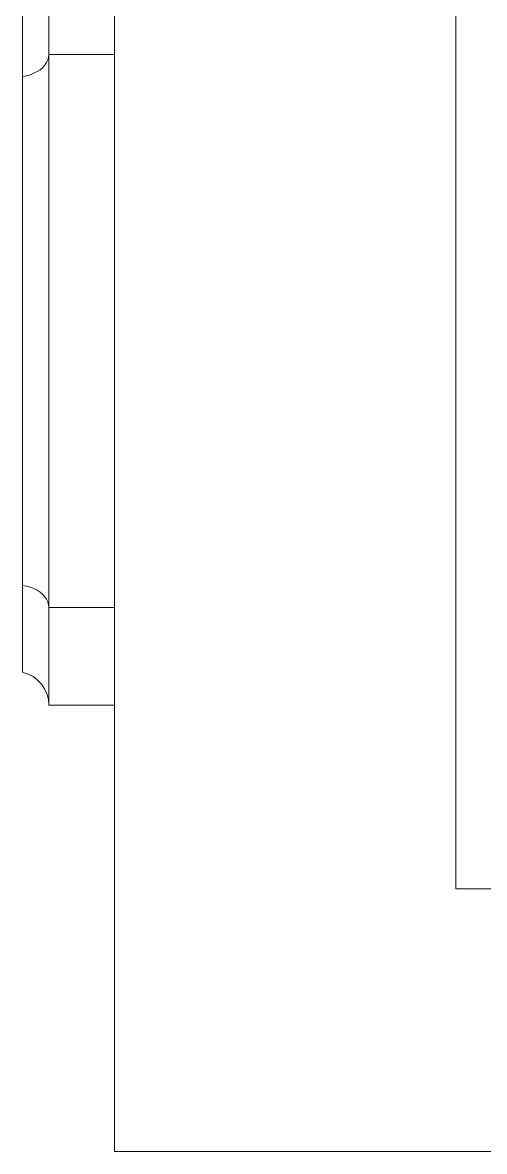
# Model space of a CAD drawing. Header units: millimetres. Extents: x 54 to 1314, y 20 to 614.
# Drawn here: x 522.81 to 526.33, y 182.12 to 190.72 of the extents above; entities that cross this region are included whole.
import ezdxf

# ---------------------------------------------------------------- set-up
doc = ezdxf.new("R2010")
doc.units = ezdxf.units.MM
doc.layers.add('А_ШТУКАТУРКА ФАСАД', color=7, linetype='Continuous', lineweight=15)

msp = doc.modelspace()

# ---------------------------------------------------------------- linework, layer by layer
at = {"layer": 'А_ШТУКАТУРКА ФАСАД', "lineweight": 15}
for p, q in [((523.0093, 190.4763), (523.0093, 191.22)), ((522.8093, 190.3079), (522.8093, 190.97)), ((523.0093, 190.4763), (523.5093, 190.4763)), ((523.0093, 190.4763), (523.0093, 186.2637)), ((522.8093, 190.3079), (522.8093, 186.4321)), ((522.8093, 186.4321), (522.8093, 185.77)), ((523.0093, 186.2637), (523.5093, 186.2637)), ((523.0093, 186.2637), (523.0093, 185.52)), ((523.5093, 185.52), (523.0093, 185.52))]:
    msp.add_line(p, q, dxfattribs=at)
at = {"layer": 'А_ШТУКАТУРКА ФАСАД', "color": 7}
msp.add_lwpolyline([(523.5093, 194.62), (523.5093, 182.12), (533.1093, 182.12), (533.1093, 160.62)], dxfattribs=at)
msp.add_lwpolyline([(533.1093, 184.12), (526.1093, 184.12), (526.1093, 192.62), (533.1093, 192.62)], close=True, dxfattribs=at)
at = {"layer": 'А_ШТУКАТУРКА ФАСАД', "lineweight": 15, "flags": 128}
for points in [[(522.8093, 190.3079), (522.8394, 190.3138), (522.8683, 190.3222), (522.8954, 190.3328), (522.9204, 190.3457), (522.9429, 190.3604), (522.9626, 190.377), (522.979, 190.395), (522.9921, 190.4142), (523.0016, 190.4344), (523.0073, 190.4552), (523.0093, 190.4763)], [(522.8093, 186.4321), (522.8394, 186.4262), (522.8683, 186.4179), (522.8954, 186.4072), (522.9204, 186.3944), (522.9429, 186.3796), (522.9626, 186.3631), (522.979, 186.345), (522.9921, 186.3258), (523.0016, 186.3056), (523.0073, 186.2848), (523.0093, 186.2637)]]:
    msp.add_lwpolyline(points, dxfattribs=at)
at = {"layer": 'А_ШТУКАТУРКА ФАСАД', "lineweight": 15}
msp.add_arc((522.753, 185.52), 0.2563, 0, 77.31962, dxfattribs=at)

doc.saveas('drawing.dxf')
